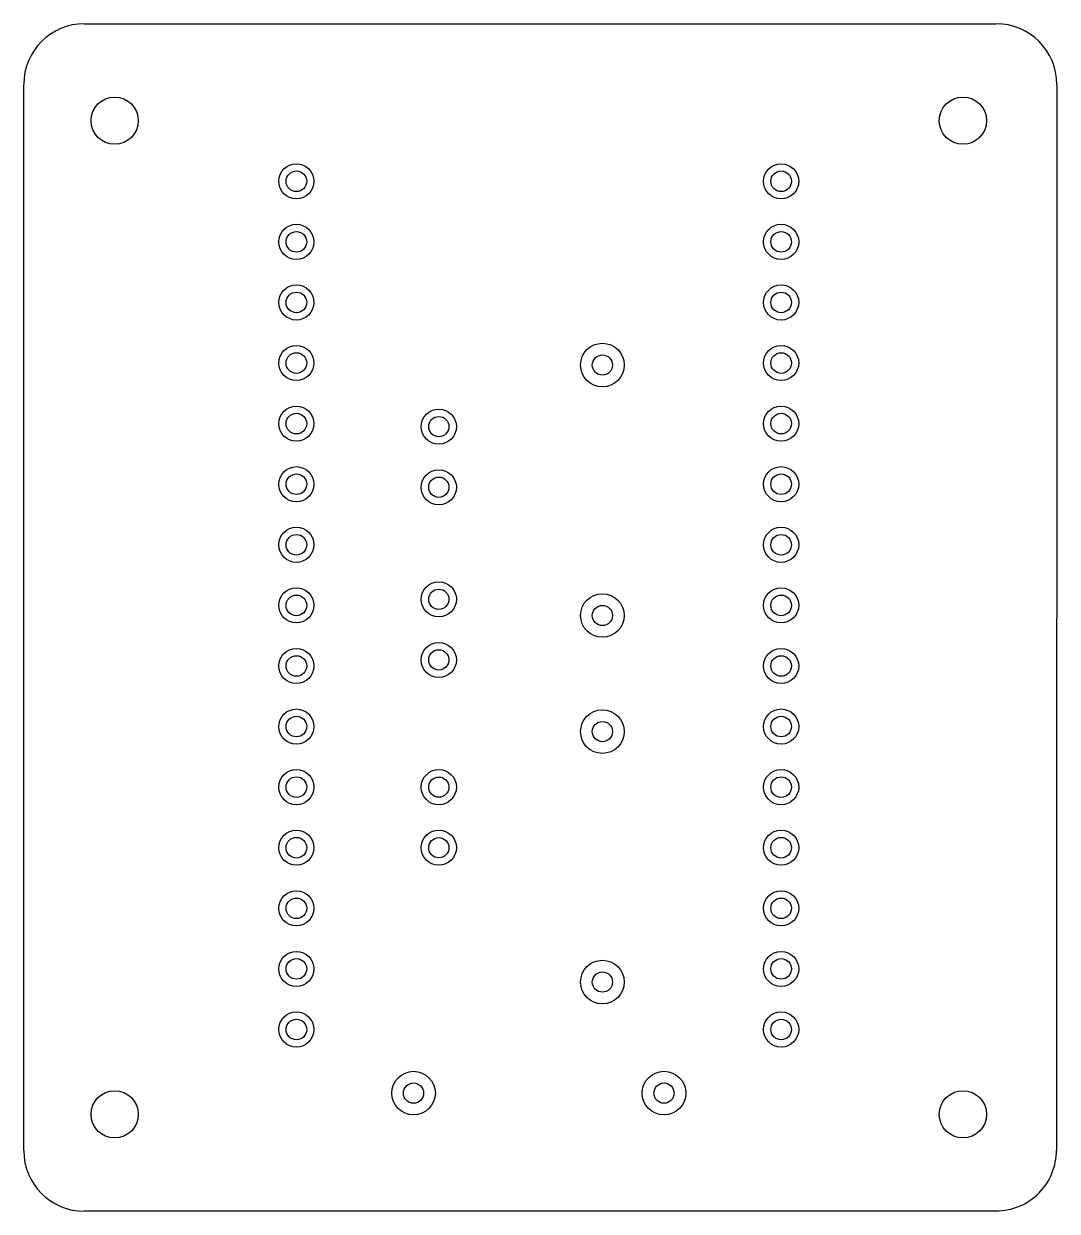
# Model space of a CAD drawing. Header units: millimetres. Extents: x 1042.7 to 1086, y -820.4 to -770.6.
import ezdxf

# ---------------------------------------------------------------- set-up
doc = ezdxf.new("R2010")
doc.units = ezdxf.units.MM

msp = doc.modelspace()

# ---------------------------------------------------------------- linework, layer by layer
for points in [[(1045.21, -770.636), (1083.437, -770.636)], [(1042.67, -817.88), (1042.67, -773.176)], [(1085.977, -817.88), (1085.99478, -773.19378)], [(1083.437, -820.42), (1045.21, -820.42)]]:
    msp.add_lwpolyline(points)
for centre, radius in [((1046.48, -774.7), 0.9906), ((1082.04, -774.7), 0.9906), ((1054.1, -777.24), 0.7366), ((1074.42, -777.24), 0.7366), ((1054.1, -777.24), 0.4318), ((1074.42, -777.24), 0.4318), ((1054.1, -779.78), 0.7366), ((1074.42, -779.78), 0.7366), ((1054.1, -779.78), 0.4318), ((1074.42, -779.78), 0.4318), ((1054.1, -782.32), 0.7366), ((1074.42, -782.32), 0.7366), ((1054.1, -782.32), 0.4318), ((1074.42, -782.32), 0.4318), ((1066.927, -784.944074), 0.9144), ((1054.1, -784.86), 0.7366), ((1054.1, -784.86), 0.4318), ((1066.927, -784.944074), 0.42418), ((1074.42, -784.86), 0.7366), ((1074.42, -784.86), 0.4318), ((1054.1, -787.4), 0.7366), ((1054.1, -787.4), 0.4318), ((1060.069, -787.527), 0.7366), ((1074.42, -787.4), 0.7366), ((1074.42, -787.4), 0.4318), ((1060.069, -787.527), 0.424612), ((1054.1, -789.94), 0.7366), ((1054.1, -789.94), 0.4318), ((1060.069, -790.067), 0.7366), ((1074.42, -789.94), 0.7366), ((1074.42, -789.94), 0.4318), ((1060.069, -790.067), 0.424612), ((1054.1, -792.48), 0.7366), ((1054.1, -792.48), 0.4318), ((1074.42, -792.48), 0.7366), ((1074.42, -792.48), 0.4318), ((1060.069, -794.766), 0.7366), ((1054.1, -795.02), 0.7366), ((1060.069, -794.766), 0.424612), ((1066.927, -795.443926), 0.9144), ((1074.42, -795.02), 0.7366), ((1054.1, -795.02), 0.4318), ((1066.927, -795.443926), 0.42418), ((1074.42, -795.02), 0.4318), ((1054.1, -797.56), 0.7366), ((1060.069, -797.306), 0.7366), ((1060.069, -797.306), 0.424612), ((1074.42, -797.56), 0.7366), ((1054.1, -797.56), 0.4318), ((1074.42, -797.56), 0.4318), ((1054.1, -800.1), 0.7366), ((1066.927, -800.311074), 0.9144), ((1074.42, -800.1), 0.7366), ((1054.1, -800.1), 0.4318), ((1066.927, -800.311074), 0.42418), ((1074.42, -800.1), 0.4318), ((1054.1, -802.64), 0.7366), ((1060.069, -802.64), 0.7366), ((1074.42, -802.64), 0.7366), ((1054.1, -802.64), 0.4318), ((1060.069, -802.64), 0.424612), ((1074.42, -802.64), 0.4318), ((1054.1, -805.18), 0.7366), ((1060.069, -805.18), 0.7366), ((1074.42, -805.18), 0.7366), ((1054.1, -805.18), 0.4318), ((1060.069, -805.18), 0.424612), ((1074.42, -805.18), 0.4318), ((1054.1, -807.72), 0.7366), ((1074.42, -807.72), 0.7366), ((1054.1, -807.72), 0.4318), ((1074.42, -807.72), 0.4318), ((1054.1, -810.26), 0.7366), ((1054.1, -810.26), 0.4318), ((1066.927, -810.810926), 0.9144), ((1074.42, -810.26), 0.7366), ((1074.42, -810.26), 0.4318), ((1066.927, -810.810926), 0.42418), ((1054.1, -812.8), 0.7366), ((1054.1, -812.8), 0.4318), ((1074.42, -812.8), 0.7366), ((1074.42, -812.8), 0.4318), ((1059.010074, -815.467), 0.9144), ((1069.509926, -815.467), 0.9144), ((1046.48, -816.356), 0.9906), ((1059.010074, -815.467), 0.42418), ((1069.509926, -815.467), 0.42418), ((1082.04, -816.356), 0.9906)]:
    msp.add_circle(centre, radius)
for centre, radius, start, end in [((1045.21, -773.176), 2.54, 90, 180), ((1083.437, -773.176), 2.540432, 0.0091647, 90), ((1045.21, -817.88), 2.54, 180, 270), ((1083.43701, -817.88001), 2.52255, 270, 0.3977285)]:
    msp.add_arc(centre, radius, start, end)

doc.saveas('drawing.dxf')
